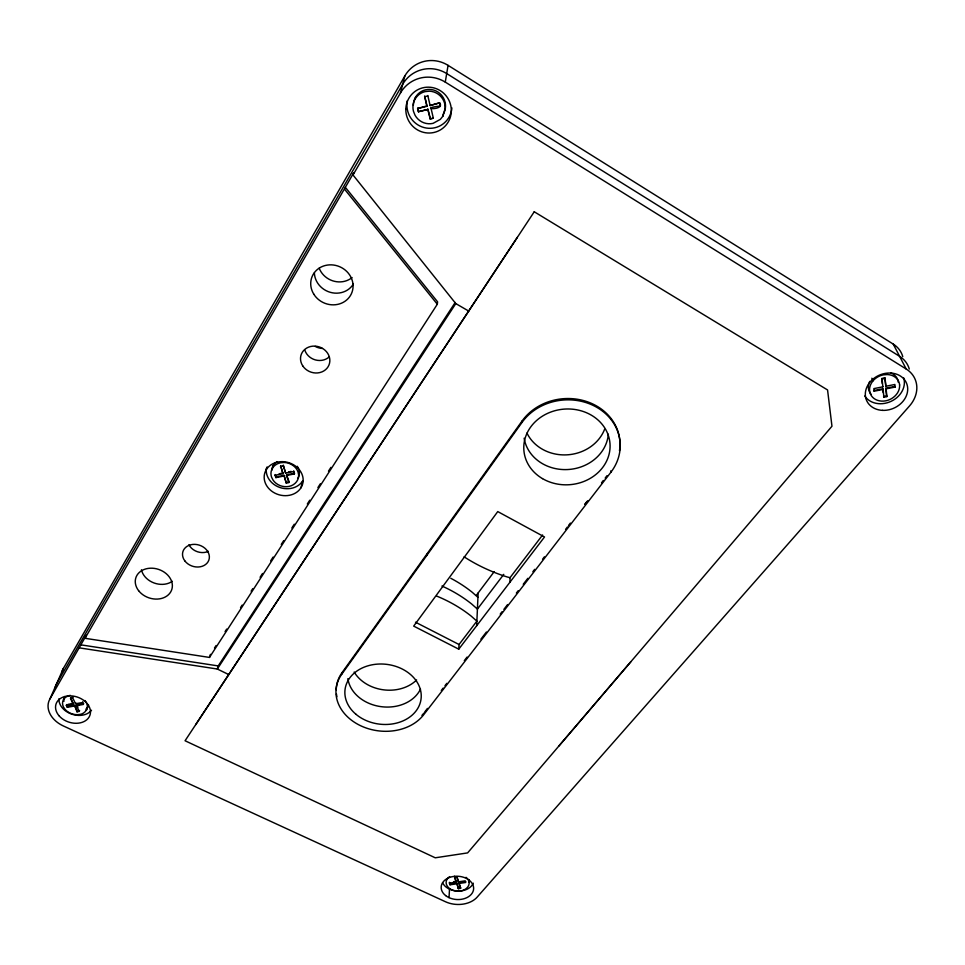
<?xml version="1.0" encoding="UTF-8"?>
<svg xmlns="http://www.w3.org/2000/svg" width="965" height="965" viewBox="0 0 965 965"><rect width="100%" height="100%" fill="white"/><g stroke="black" fill="none" stroke-linecap="round" stroke-linejoin="round"><path stroke-width="1.45" d="M509.966 582.184L510.015 577.697L542.595 534.984M476.686 625.718L478.121 593.005M456.722 883.807L450.004 884.796L450.052 883.952L456.759 882.963L458.375 888.681L460.607 888.355L459.002 882.625L465.733 881.636M460.607 888.355L458.966 883.47L465.697 882.48L465.154 880.84L458.411 881.841L457.217 877.318M458.375 888.681L456.759 882.963M458.966 883.47L459.002 882.625M456.168 882.179L454.551 876.425L456.168 882.179L449.449 883.168L450.004 884.796M449.027 897.631L449.509 889.151M449.449 883.168L449.485 882.324L450.052 883.952M458.761 649.168L544.525 536.974L497.759 511.583L413.683 626.104L458.761 649.168L459.05 644.511L476.879 621.134L471.065 616.008A127.247 100.336 6.9 0 0 436.807 596.129M426.639 555.671L426.783 554.2M49.939 698.95L63.316 668.528L404.854 75.921A31.893 31.182 65.3 0 1 448.062 65.355L893.228 344.083L906.207 369.016A31.097 25.753 -23.8 0 1 909.488 405.988L477.156 897.124A23.22 16.646 3.4 0 1 445.468 901.744L63.352 725.957A25.5 18.89 17.7 0 1 49.939 698.95L86.331 635.26L85.029 638.299L209.489 657.43L437.314 304.228L437.603 301.852L345.337 187.319L353.624 172.976L353.009 174.991L455.794 303.589L468.688 311.068M442.947 116.102L445.239 108.032L444.756 103.798A16.393 16.055 58.1 0 0 429.256 91.168L425.046 91.615A16.393 16.055 58.1 0 0 413.466 111.313L415.059 115.269A16.393 16.055 58.1 0 0 433.08 123.339L440.342 119.37L442.947 116.102L443.237 114.268A16.345 16.007 59 0 0 433.755 90.095A16.345 16.007 59 0 0 413.346 105.294M353.009 174.991L400.439 93.002A32.955 32.291 56.7 0 1 445.275 82.109L448.062 65.355M440.402 105.993C415.819 108.804 445.77 111.277 439.618 102.821L430.125 105.523L439.618 102.821M610.7 470.92L610.845 472.307L423.659 714.775A47.249 37.14 6.9 0 1 359.776 725.318A47.249 37.14 6.9 0 1 341.743 674.233L342.02 672.665L522.113 420.957A53.147 46.658 -4.7 0 1 585.273 401.078A53.147 46.658 -4.7 0 1 619.482 450.727M433.321 118.176L430.209 118.924L433.321 118.176L431.017 108.249M427.797 109.455L418.436 111.699L427.797 109.455L430.209 118.924M427 106.283L424.66 96.283L427 106.283L417.616 108.538L418.436 111.699M417.616 108.538L427.085 105.824M415.143 98.985L415.541 97.212M300.911 487.88A19.722 16.791 16 0 0 282.938 461.656A19.722 16.791 16 0 0 267.148 486.457A19.722 16.791 16 0 0 300.911 487.88L302.684 480.956A19.565 16.707 16.1 0 1 279.753 487.458A19.565 16.707 16.1 0 1 266.376 468.278M400.439 93.002L404.854 75.921M283.807 476.034L275.881 477.627L276.087 476.939L284 475.359L286.303 483.115L288.933 482.584L286.448 475.516L294.397 473.924L293.758 470.872M286.303 483.115L284 475.359M285.616 473.14L283.312 465.335L285.616 473.14L293.565 471.547L294.397 473.924M286.448 475.516L286.641 474.828L294.578 473.236M282.974 473.67L280.658 465.866L282.974 473.67L275.037 475.263L275.881 477.627M275.037 475.263L275.242 474.575L276.087 476.939M455.203 302.479L218.223 665.922L217.318 669.022L228.753 674.571M272.492 468.146L273.288 465.419M209.489 657.43L210.418 654.342M266.304 469.641L267.124 466.903M85.029 638.299L345.337 187.319M70.3 695.355A12.69 9.421 17.7 0 0 63.461 706.995L65.065 709.384A12.69 9.421 17.7 0 0 79.6 714.474C85.017 713.943 89.287 708.021 86.512 702.918A12.69 9.421 17.7 0 0 84.92 700.506M86.38 710.264L87.634 707.14M74.184 706.066L67.285 707.297L67.61 706.513L74.51 705.294L76.971 711.784L79.263 711.374L76.488 705.668L83.412 704.438L82.809 701.748M79.263 711.374L79.588 710.602L76.971 711.784M76.488 705.668L76.814 704.884L83.726 703.654M82.483 702.52L75.559 703.75L75.885 702.966M67.285 707.297L66.344 705.379L73.256 704.161L70.783 697.623L73.087 697.212M66.344 705.379L66.669 704.607L67.61 706.513M63.509 699.625L64.836 696.525M214.483 648.034L216.112 645.501M225.074 631.605L226.703 629.083M240.55 607.6L242.179 605.079M251.129 591.171L252.758 588.65M260.092 577.275L262.528 573.487M270.67 560.858L273.119 557.058M281.261 544.429L283.698 540.641M291.84 528L294.289 524.212M307.316 503.995L309.753 500.208M317.907 487.578L320.344 483.791M328.486 471.149L330.935 467.362M455.794 303.589L217.318 669.022L79.48 647.889M341.743 674.233L522.113 422.296L522.113 420.957M476.384 595.308L494.225 571.63M503.778 574.344L477.422 609.096L471.668 604.006A125.752 99.745 6.9 0 0 441.946 586.032M516.371 593.065L518.205 590.701M532.849 571.714L534.682 569.338M568.542 525.455L570.375 523.078M585.019 504.092L586.841 501.728M424.721 711.977L427.483 708.394M441.294 690.494L443.128 688.105M444.974 685.729L446.819 683.341M464.31 660.663L467.072 657.081M480.884 639.18L486.408 632.027M500.22 614.126L502.053 611.738M503.899 609.349L507.578 604.572M523.235 584.283L527.831 578.325M542.571 559.23L544.405 556.841M565.587 529.387L567.42 526.999M584.923 504.333L587.685 500.751M601.497 482.85L603.33 480.461M605.176 478.073L607.009 475.685M424.576 96.717L427.712 95.957M280.453 466.553L283.119 466.011M279.199 473.779L283.167 472.995M288.463 471.933L291.104 471.403M286.496 482.416L289.126 481.897L286.641 474.828M882.782 378.183L884.784 377.785L885.098 378.437L885.858 386.253L894.881 384.48L895.134 387.074L886.111 388.847L885.798 388.195L894.808 386.422L895.134 387.074M885.098 378.437L882.082 379.028L882.854 386.844L873.868 388.606L874.133 391.199L883.12 389.438L883.88 397.182L886.871 396.603L886.111 388.847M883.12 389.438L882.806 388.786L873.832 390.548L874.133 391.199M886.871 396.603L886.558 395.94L883.578 396.531L883.88 397.182M68.057 704.353L73.581 703.376M454.515 877.269L456.759 876.932L458.411 881.841M453.526 881.733L456.216 881.335M458.411 887.836L460.643 887.51M80.795 644.837L218.223 665.922M510.015 577.697L507.252 576.974A172.24 151.638 -4.9 0 1 464.093 556.829M195.714 724.619L517.337 237.366M558.88 746.017L630.857 661.737M415.493 622.208L459.05 644.511M610.785 472.283L610.845 472.307A53.232 46.706 -4.7 0 0 596.358 407.085A53.232 46.706 -4.7 0 0 522.113 422.296M445.275 82.109L906.207 369.016M477.94 597.347L472.259 592.293A124.292 99.154 7 0 0 450.8 578.3M344.698 189.369L437.314 304.228M76.814 704.884L77.924 707.164M75.559 703.75L72.761 697.997L70.457 698.407L73.256 704.161M74.51 705.294L77.284 711M885.858 386.253L884.784 377.785M882.553 386.193L882.854 386.844M871.841 378.22L873.048 380.801M417.712 108.08L418.533 111.24M427.797 95.523L430.125 105.523M427.893 108.997L430.294 118.466M439.533 103.267L440.33 106.439M881.781 378.389L882.287 383.588M882.806 388.786L883.192 392.659M885.798 388.195L886.558 395.94M449.63 876.618A11.556 8.311 3.4 0 0 446.445 884.519L447.555 886.57A11.556 8.311 3.4 0 0 460.389 890.985C465.082 890.502 470.486 886.437 468.881 881.202A11.556 8.311 3.4 0 0 466.023 877.33M469.34 879.996A11.532 8.299 3.4 0 1 468.869 882.131M423.792 713.171A47.176 37.104 6.9 0 1 421.922 715.403M336.93 696.742A47.176 37.104 6.9 0 1 336.447 693.956M336.23 689.806A47.176 37.104 6.9 0 1 342.02 672.665M890.912 372.948A15.416 12.798 -24.1 0 1 898.319 382.357M871.081 394.287A15.416 12.798 -24.1 0 1 869.742 381.38M91.518 710.216A17.72 13.184 17.7 0 1 71.603 714.1A17.72 13.184 17.7 0 1 58.925 698.781M271.768 470.365A13.968 11.93 16.1 0 1 277.136 461.68M297.28 466.288A13.968 11.93 16.1 0 1 297.811 478.375M451.897 107.899A22.883 22.412 59 0 1 426.265 128.031A22.883 22.412 59 0 1 407.351 100.662M88.515 704.848A12.654 9.409 17.7 0 1 85.982 709.07M63.955 701.338A12.654 9.409 17.7 0 1 63.98 698.829M909.283 369.028A30.566 25.452 -24.3 0 0 899.597 356.338L446.699 73.569A32.412 31.736 61.3 0 0 402.682 84.305L56.73 683.522A25.138 18.769 17.8 0 0 55.041 688.142M473.284 883.18A16.14 11.616 3.4 0 1 458.182 891.057A16.14 11.616 3.4 0 1 442.585 882.794M903.602 377.701A21.58 17.925 -24.1 0 1 891.165 401.307A21.58 17.925 -24.1 0 1 864.773 395.988M353.383 284.012A21.073 19.469 24.1 0 1 330.295 292.323A21.073 19.469 24.1 0 1 314.373 272.914M329.113 356.99A14.584 13.112 19.7 0 1 304.868 350.247M608.348 434.214A42.412 37.43 -4.9 0 1 567.444 469.557A42.412 37.43 -4.9 0 1 524.14 438.207M172.313 581.28A18.625 14.897 18.7 0 1 153.978 582.944A18.625 14.897 18.7 0 1 141.445 569.808M420.487 689.106A37.683 29.867 6.9 0 1 380.584 706.585A37.683 29.867 6.9 0 1 347.895 678.6M208.392 551.329A13.438 10.977 17.9 0 1 188.935 544.767M322.419 348.425A14.342 12.955 20.2 0 1 315.302 346.435M352.116 277.57A20.711 19.216 24.9 0 1 319.186 268.186M604.548 429.401A41.664 36.984 -5.2 0 1 566.612 454.865A41.664 36.984 -5.2 0 1 526.974 433.092M893.228 344.083A30.048 25.15 -24.9 0 1 902.77 356.616M61.651 673.112A24.776 18.637 18 0 1 63.316 668.528M416.615 679.975A37.092 29.625 7 0 1 354.167 672.026M899.621 384.951C900.092 392.864 893.24 399.353 885.858 400.813A15.464 12.835 -24 0 1 870.466 394.094L869.61 390.849A15.464 12.835 -24 0 1 883.301 374.866L887.257 374.541A15.464 12.835 -24 0 1 899.621 384.951M298.68 475.154C298.909 480.775 294.301 485.431 288.969 486.42A14.017 11.954 16.1 0 1 273.155 480.256L271.611 477.289A14.017 11.954 16.1 0 1 280.634 462.754L284.217 462.476A14.017 11.954 16.1 0 1 298.064 471.994L298.68 475.154M534.236 211.769L185.063 740.758L435.251 857.801L467.615 852.903L831.963 426.228L827.56 389.957L534.236 211.769M302.684 365.783A14.837 13.269 19.3 0 0 328.088 366.76A14.837 13.269 19.3 0 0 314.783 346.109A14.837 13.269 19.3 0 0 302.684 365.783M882.625 410.366A21.761 18.021 -23.8 0 0 906.497 383.081A21.761 18.021 -23.8 0 0 870.406 381.633A21.761 18.021 -23.8 0 0 882.625 410.366M138.598 590.664A18.914 15.03 18.4 0 0 170.624 592.064A18.914 15.03 18.4 0 0 152.217 568.204A18.914 15.03 18.4 0 0 138.598 590.664M313.758 294.12A21.435 19.722 23.3 0 0 350.428 295.567A21.435 19.722 23.3 0 0 331.502 264.856A21.435 19.722 23.3 0 0 313.758 294.12M405.831 109.322A23.076 22.605 56.7 0 0 439.654 130.335A23.076 22.605 56.7 0 0 440.245 90.638A23.076 22.605 56.7 0 0 405.831 109.322M58.998 715.728A17.853 13.221 17.7 0 0 89.07 717.104A17.853 13.221 17.7 0 0 70.976 695.874A17.853 13.221 17.7 0 0 58.998 715.728M542.511 478.628A43.184 37.888 -4.7 0 0 609.952 449.051A43.184 37.888 -4.7 0 0 548.313 413.044A43.184 37.888 -4.7 0 0 542.511 478.628M355.844 714.184A38.298 30.108 6.9 0 0 419.871 703.943A38.298 30.108 6.9 0 0 373.431 664.583A38.298 30.108 6.9 0 0 355.844 714.184M445.613 895.568A16.248 11.652 3.4 0 0 472.971 891.66A16.248 11.652 3.4 0 0 453.622 876.437A16.248 11.652 3.4 0 0 445.613 895.568M184.822 560.87A13.655 11.073 17.7 0 0 208.03 561.835A13.655 11.073 17.7 0 0 194.978 544.369A13.655 11.073 17.7 0 0 184.822 560.87"/></g></svg>
